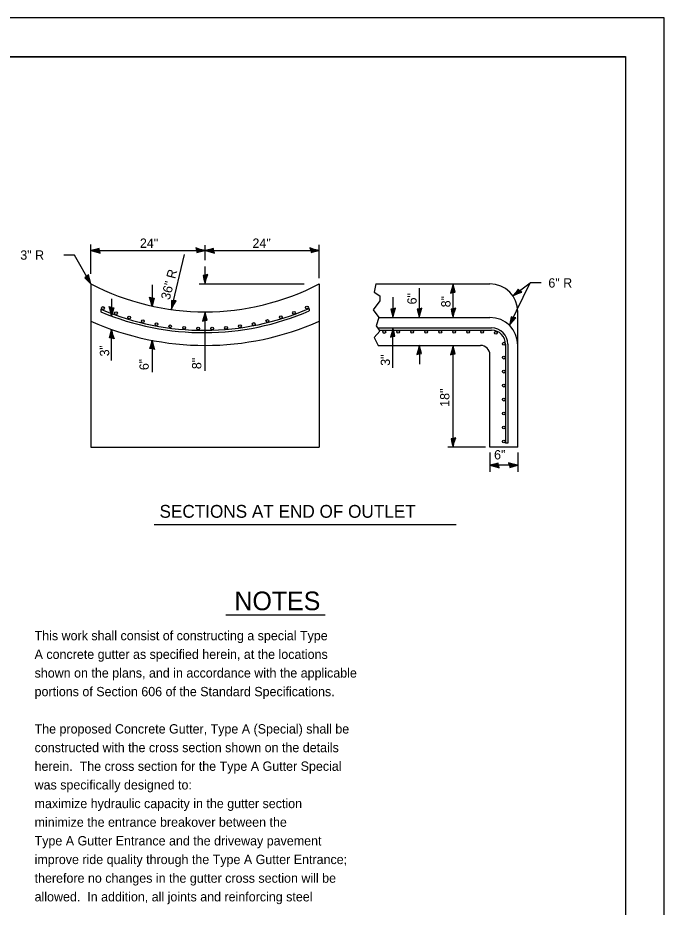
# Model space of a CAD drawing. Extents: x 1589224 to 1591264, y 1592405 to 1592845.
# Drawn here: x 1591097.8 to 1591264.2, y 1592615.8 to 1592844.7 of the extents above; entities that cross this region are included whole.
import ezdxf

# ---------------------------------------------------------------- set-up
doc = ezdxf.new("R2010")
doc.units = 0
for name, color, linetype in [('Level 20', 7, 'Continuous'), ('Level 22', 7, 'Continuous'), ('Level 25', 7, 'Continuous'), ('Level 29', 7, 'Continuous'), ('Level 50', 7, 'Continuous'), ('Sheets_50 Reference Boundary', 7, 'Continuous'), ('Sheets_General Details', 7, 'Continuous'), ('Sheets_Printer Plotting Border', 7, 'Continuous')]:
    doc.layers.add(name, color=color, linetype=linetype)

# ---------------------------------------------------------------- blocks, each defined once
blk = doc.blocks.new('CTH')
at = {"layer": 'Level 22'}
blk.add_lwpolyline([(-1.836, 0.047), (-1.774, -0.444), (-0.999, -0.231), (0, 0), (-1.066, 0.262), (-2, 0.556), (-1.836, 0.047), (-1.754, -0.277), (-0.672, 0.002), (-1.855, 0.375), (-1.68, -0.044), (-1.182, 0.014), (-1.661, 0.145)], dxfattribs=at)

msp = doc.modelspace()

# ---------------------------------------------------------------- linework, layer by layer
at = {"layer": 'Level 20'}
for p, q in [((1591116.61, 1592776.2), (1591116.61, 1592734.2)), ((1591175.41, 1592776.2), (1591175.41, 1592734.2)), ((1591189.94, 1592776.2), (1591219.33, 1592776.2)), ((1591119.16, 1592769.65), (1591119.16, 1592769)), ((1591172.83, 1592769.89), (1591172.83, 1592769.23)), ((1591226.53, 1592734.2), (1591226.53, 1592769)), ((1591190.72, 1592767.55), (1591219.33, 1592767.55)), ((1591190.44, 1592764.86), (1591219.76, 1592764.86)), ((1591190.82, 1592764.26), (1591219.76, 1592764.26)), ((1591190.59, 1592760.35), (1591216.93, 1592760.35)), ((1591223.36, 1592760.66), (1591223.36, 1592735.16)), ((1591223.96, 1592760.66), (1591223.96, 1592735.16)), ((1591219.33, 1592734.2), (1591219.33, 1592757.95)), ((1591116.61, 1592734.2), (1591175.41, 1592734.2)), ((1591226.53, 1592734.2), (1591219.33, 1592734.2)), ((1591223.96, 1592735.16), (1591223.36, 1592735.16))]:
    msp.add_line(p, q, dxfattribs=at)
msp.add_lwpolyline([(1591189.94, 1592776.2), (1591189.55, 1592774.08), (1591190.99, 1592773.16), (1591190.99, 1592771.85), (1591189.28, 1592769.49), (1591190.72, 1592767.55), (1591190.07, 1592765.43), (1591190.99, 1592763.99), (1591189.55, 1592762.42), (1591190.59, 1592760.35)], dxfattribs=at)
for centre in [(1591119.72, 1592769.97), (1591123.07, 1592768.68), (1591168.9, 1592768.75), (1591172.24, 1592770.11), (1591126.49, 1592767.55), (1591129.97, 1592766.61), (1591133.49, 1592765.85), (1591158.53, 1592765.86), (1591162.04, 1592766.64), (1591165.5, 1592767.59), (1591137.04, 1592765.27), (1591140.62, 1592764.9), (1591144.21, 1592764.71), (1591147.81, 1592764.71), (1591151.41, 1592764.9), (1591154.99, 1592765.28), (1591192.15, 1592763.82), (1591195.73, 1592763.83), (1591199.33, 1592763.84), (1591202.93, 1592763.87), (1591206.56, 1592763.84), (1591210.13, 1592763.84), (1591213.73, 1592763.87), (1591217.33, 1592763.86), (1591220.87, 1592763.6), (1591222.9, 1592760.8), (1591222.93, 1592757.21), (1591222.93, 1592753.61), (1591222.93, 1592750.01), (1591222.93, 1592746.41), (1591222.93, 1592742.81), (1591222.93, 1592739.21), (1591222.93, 1592735.61)]:
    msp.add_circle(centre, 0.36, dxfattribs=at)
for centre, radius, start, end in [((1591146.01, 1592832.63), 63.63, 242.4784, 297.5216), ((1591219.33, 1592769), 7.2, 0, 90), ((1591145.73, 1592832.2), 67.95, 246.9903, 293.5119), ((1591145.73, 1592832.2), 68.55, 247.2031, 293.2939), ((1591146.01, 1592832.63), 72.27, 245.9973, 294.0027), ((1591219.33, 1592760.35), 7.2, 0, 90), ((1591219.76, 1592760.66), 4.2, 0, 90), ((1591219.76, 1592760.66), 3.6, 0, 90), ((1591216.93, 1592757.95), 2.4, 0, 90)]:
    msp.add_arc(centre, radius, start, end, dxfattribs=at)
at = {"layer": 'Level 22'}
for p, q in [((1591116.61, 1592778.78), (1591116.61, 1592786.29)), ((1591116.61, 1592784.76), (1591146.01, 1592784.76)), ((1591146.01, 1592782.29), (1591146.01, 1592786.13)), ((1591146.01, 1592784.76), (1591175.41, 1592784.76)), ((1591175.41, 1592777.66), (1591175.41, 1592786.21)), ((1591112.43, 1592783.55), (1591109.67, 1592783.55)), ((1591116.61, 1592776.2), (1591112.43, 1592783.55)), ((1591137.39, 1592769.69), (1591140.75, 1592783.72)), ((1591146.01, 1592776.2), (1591146.01, 1592780.66)), ((1591132.37, 1592775.96), (1591132.37, 1592770.48)), ((1591144.5, 1592776.2), (1591171.53, 1592776.2)), ((1591201.17, 1592767.55), (1591201.17, 1592775.08)), ((1591209.85, 1592767.55), (1591209.85, 1592776.2)), ((1591224.38, 1592765.57), (1591229.67, 1592776.47)), ((1591225.26, 1592773.16), (1591229.67, 1592776.47)), ((1591232.54, 1592776.47), (1591229.67, 1592776.47)), ((1591194.34, 1592772.79), (1591194.34, 1592767.55)), ((1591121.92, 1592772.32), (1591121.92, 1592768.04)), ((1591146.01, 1592753.8), (1591146.01, 1592769)), ((1591121.92, 1592756.44), (1591121.92, 1592764.44)), ((1591194.34, 1592754.58), (1591194.34, 1592764.86)), ((1591132.37, 1592761.65), (1591132.37, 1592753.43)), ((1591201.17, 1592760.34), (1591201.17, 1592755.56)), ((1591209.85, 1592734.2), (1591209.85, 1592760.35)), ((1591218.24, 1592734.2), (1591208.5, 1592734.2)), ((1591219.33, 1592732.81), (1591219.33, 1592727.8)), ((1591226.53, 1592732.81), (1591226.53, 1592727.8)), ((1591226.53, 1592729.51), (1591219.33, 1592729.51))]:
    msp.add_line(p, q, dxfattribs=at)
for points in [[(1591118.81, 1592784.71), (1591118.74, 1592785.3), (1591117.81, 1592785.04), (1591116.61, 1592784.76), (1591117.89, 1592784.45), (1591119.01, 1592784.1), (1591118.81, 1592784.71), (1591118.72, 1592785.1), (1591117.42, 1592784.76), (1591118.84, 1592784.31), (1591118.63, 1592784.82), (1591118.03, 1592784.75), (1591118.6, 1592784.59)], [(1591143.81, 1592784.82), (1591143.88, 1592784.23), (1591144.81, 1592784.49), (1591146.01, 1592784.76), (1591144.73, 1592785.08), (1591143.61, 1592785.43), (1591143.81, 1592784.82), (1591143.91, 1592784.43), (1591145.21, 1592784.77), (1591143.79, 1592785.21), (1591144, 1592784.71), (1591144.59, 1592784.78), (1591144.02, 1592784.94)], [(1591148.21, 1592784.71), (1591148.14, 1592785.3), (1591147.21, 1592785.04), (1591146.01, 1592784.76), (1591147.29, 1592784.45), (1591148.41, 1592784.1), (1591148.21, 1592784.71), (1591148.12, 1592785.1), (1591146.82, 1592784.76), (1591148.24, 1592784.31), (1591148.03, 1592784.82), (1591147.43, 1592784.75), (1591148, 1592784.59)], [(1591173.21, 1592784.82), (1591173.28, 1592784.23), (1591174.21, 1592784.49), (1591175.41, 1592784.76), (1591174.13, 1592785.08), (1591173.01, 1592785.43), (1591173.21, 1592784.82), (1591173.31, 1592784.43), (1591174.61, 1592784.77), (1591173.19, 1592785.21), (1591173.4, 1592784.71), (1591173.99, 1592784.78), (1591173.42, 1592784.94)], [(1591146.07, 1592778.4), (1591145.48, 1592778.33), (1591145.73, 1592777.4), (1591146.01, 1592776.2), (1591146.33, 1592777.48), (1591146.68, 1592778.6), (1591146.07, 1592778.4), (1591145.68, 1592778.31), (1591146.01, 1592777.01), (1591146.46, 1592778.43), (1591145.96, 1592778.22), (1591146.03, 1592777.62), (1591146.19, 1592778.19)], [(1591209.79, 1592774), (1591210.38, 1592774.07), (1591210.13, 1592775), (1591209.85, 1592776.2), (1591209.53, 1592774.92), (1591209.18, 1592773.8), (1591209.79, 1592774), (1591210.18, 1592774.1), (1591209.85, 1592775.39), (1591209.4, 1592773.97), (1591209.9, 1592774.18), (1591209.83, 1592774.78), (1591209.67, 1592774.21)], [(1591132.31, 1592772.6), (1591132.9, 1592772.53), (1591132.64, 1592771.6), (1591132.37, 1592770.4), (1591132.05, 1592771.68), (1591131.7, 1592772.8), (1591132.31, 1592772.6), (1591132.7, 1592772.5), (1591132.37, 1592771.2), (1591131.92, 1592772.62), (1591132.42, 1592772.41), (1591132.35, 1592771.81), (1591132.19, 1592772.39)], [(1591137.96, 1592771.82), (1591137.37, 1592771.89), (1591137.4, 1592770.92), (1591137.39, 1592769.69), (1591137.99, 1592770.86), (1591138.6, 1592771.87), (1591137.96, 1592771.82), (1591137.56, 1592771.82), (1591137.58, 1592770.48), (1591138.34, 1592771.75), (1591137.81, 1592771.67), (1591137.74, 1592771.07), (1591138.02, 1592771.59)], [(1591121.89, 1592770.13), (1591122.48, 1592770.06), (1591122.23, 1592769.13), (1591121.95, 1592767.93), (1591121.63, 1592769.21), (1591121.28, 1592770.33), (1591121.89, 1592770.13), (1591122.28, 1592770.04), (1591121.95, 1592768.74), (1591121.5, 1592770.16), (1591122, 1592769.95), (1591121.93, 1592769.35), (1591121.78, 1592769.92)], [(1591145.96, 1592766.8), (1591146.54, 1592766.87), (1591146.29, 1592767.8), (1591146.01, 1592769), (1591145.7, 1592767.72), (1591145.34, 1592766.6), (1591145.96, 1592766.8), (1591146.34, 1592766.9), (1591146.01, 1592768.19), (1591145.56, 1592766.77), (1591146.06, 1592766.98), (1591145.99, 1592767.58), (1591145.84, 1592767.01)], [(1591194.39, 1592769.75), (1591193.8, 1592769.68), (1591194.06, 1592768.75), (1591194.34, 1592767.55), (1591194.65, 1592768.83), (1591195, 1592769.95), (1591194.39, 1592769.75), (1591194, 1592769.66), (1591194.34, 1592768.36), (1591194.79, 1592769.78), (1591194.28, 1592769.57), (1591194.35, 1592768.97), (1591194.51, 1592769.54)], [(1591201.22, 1592769.72), (1591200.63, 1592769.65), (1591200.88, 1592768.72), (1591201.16, 1592767.52), (1591201.47, 1592768.8), (1591201.83, 1592769.92), (1591201.22, 1592769.72), (1591200.83, 1592769.62), (1591201.16, 1592768.33), (1591201.61, 1592769.74), (1591201.11, 1592769.53), (1591201.18, 1592768.94), (1591201.33, 1592769.51)], [(1591209.9, 1592769.75), (1591209.32, 1592769.68), (1591209.57, 1592768.75), (1591209.85, 1592767.55), (1591210.16, 1592768.83), (1591210.52, 1592769.95), (1591209.9, 1592769.75), (1591209.52, 1592769.66), (1591209.85, 1592768.36), (1591210.3, 1592769.78), (1591209.8, 1592769.57), (1591209.86, 1592768.97), (1591210.02, 1592769.54)], [(1591121.96, 1592762.28), (1591121.37, 1592762.35), (1591121.62, 1592763.28), (1591121.9, 1592764.48), (1591122.21, 1592763.2), (1591122.57, 1592762.08), (1591121.96, 1592762.28), (1591121.57, 1592762.38), (1591121.9, 1592763.67), (1591122.35, 1592762.25), (1591121.85, 1592762.46), (1591121.92, 1592763.06), (1591122.07, 1592762.49)], [(1591194.32, 1592762.7), (1591194.9, 1592762.77), (1591194.65, 1592763.7), (1591194.37, 1592764.9), (1591194.06, 1592763.62), (1591193.7, 1592762.5), (1591194.32, 1592762.7), (1591194.7, 1592762.8), (1591194.37, 1592764.1), (1591193.92, 1592762.68), (1591194.42, 1592762.89), (1591194.35, 1592763.48), (1591194.2, 1592762.91)], [(1591132.42, 1592759.53), (1591131.83, 1592759.6), (1591132.09, 1592760.53), (1591132.37, 1592761.73), (1591132.68, 1592760.45), (1591133.03, 1592759.33), (1591132.42, 1592759.53), (1591132.04, 1592759.63), (1591132.37, 1592760.92), (1591132.82, 1592759.5), (1591132.31, 1592759.71), (1591132.38, 1592760.31), (1591132.54, 1592759.74)], [(1591201.1, 1592758.23), (1591201.69, 1592758.31), (1591201.44, 1592759.24), (1591201.16, 1592760.43), (1591200.84, 1592759.15), (1591200.49, 1592758.03), (1591201.1, 1592758.23), (1591201.49, 1592758.33), (1591201.16, 1592759.63), (1591200.71, 1592758.21), (1591201.21, 1592758.42), (1591201.14, 1592759.02), (1591200.98, 1592758.44)], [(1591209.79, 1592758.15), (1591210.38, 1592758.22), (1591210.13, 1592759.15), (1591209.85, 1592760.35), (1591209.53, 1592759.07), (1591209.18, 1592757.95), (1591209.79, 1592758.15), (1591210.18, 1592758.25), (1591209.85, 1592759.54), (1591209.4, 1592758.13), (1591209.9, 1592758.34), (1591209.83, 1592758.93), (1591209.67, 1592758.36)], [(1591209.9, 1592736.4), (1591209.32, 1592736.33), (1591209.57, 1592735.4), (1591209.85, 1592734.2), (1591210.16, 1592735.48), (1591210.52, 1592736.6), (1591209.9, 1592736.4), (1591209.52, 1592736.31), (1591209.85, 1592735.01), (1591210.3, 1592736.43), (1591209.8, 1592736.22), (1591209.86, 1592735.62), (1591210.02, 1592736.19)], [(1591221.55, 1592729.45), (1591221.47, 1592730.04), (1591220.54, 1592729.79), (1591219.35, 1592729.51), (1591220.63, 1592729.2), (1591221.75, 1592728.84), (1591221.55, 1592729.45), (1591221.45, 1592729.84), (1591220.15, 1592729.51), (1591221.57, 1592729.06), (1591221.36, 1592729.56), (1591220.76, 1592729.49), (1591221.34, 1592729.34)], [(1591224.35, 1592729.57), (1591224.43, 1592728.98), (1591225.36, 1592729.23), (1591226.56, 1592729.51), (1591225.28, 1592729.82), (1591224.16, 1592730.18), (1591224.35, 1592729.57), (1591224.45, 1592729.18), (1591225.75, 1592729.51), (1591224.33, 1592729.96), (1591224.54, 1592729.46), (1591225.14, 1592729.53), (1591224.56, 1592729.68)]]:
    msp.add_lwpolyline(points, dxfattribs=at)
at = {"layer": 'Level 29'}
for p, q in [((1591132.93, 1592714.28), (1591210.64, 1592714.28)), ((1591151.34, 1592690.99), (1591176.93, 1592690.99))]:
    msp.add_line(p, q, dxfattribs=at)
at = {"layer": 'Sheets_50 Reference Boundary'}
msp.add_lwpolyline([(1590624.21, 1592834.67), (1591254.21, 1592834.67), (1591254.21, 1592434.68), (1590624.21, 1592434.68)], close=True, dxfattribs=at)
at = {"layer": 'Sheets_General Details'}
for p, q in [((1591264.21, 1592844.68), (1590584.21, 1592844.68)), ((1591264.21, 1592404.68), (1591264.21, 1592844.68))]:
    msp.add_line(p, q, dxfattribs=at)
msp.add_lwpolyline([(1590624.21, 1592834.68), (1591254.21, 1592834.68), (1591254.21, 1592414.68), (1590624.21, 1592414.68)], close=True, dxfattribs=at)
at = {"layer": 'Sheets_Printer Plotting Border'}
msp.add_lwpolyline([(1590584.21, 1592404.68), (1591264.21, 1592404.68), (1591264.21, 1592844.68), (1590584.21, 1592844.68)], close=True, dxfattribs=at)

# ---------------------------------------------------------------- block references
at = {"layer": 'Level 22'}
for p, xscale, yscale, rotation in [((1591116.61, 1592776.2), 1.2000000000000002, 1.1999999999999997, -60.36100711280228), ((1591225.27, 1592773.16), 1.2, 1.2, -142.98794806099554), ((1591224.38, 1592765.57), 1.2, 1.2, -115.85691718788289)]:
    msp.add_blockref('CTH', p, dxfattribs=dict(at, xscale=xscale, yscale=yscale, rotation=rotation))

# ---------------------------------------------------------------- texts
at = {"layer": 'Level 25'}
for s, p in [('24"', (1591129.23, 1592785.47)), ('24"', (1591158.21, 1592785.47)), ('6" R', (1591234.38, 1592775.24)), ('6"', (1591220.4, 1592731.02))]:
    msp.add_text(s, height=2.4, dxfattribs=at).set_placement(p)
for s, rotation, p in [('36" R', 75.3333, (1591136.89, 1592771.93)), ('6"', 90, (1591200.47, 1592770.91)), ('8"', 90, (1591209.19, 1592770.16)), ('3"', 93.116, (1591121.37, 1592757.59)), ('8"', 90, (1591145.05, 1592754.25)), ('3"', 90, (1591193.62, 1592755.12)), ('6"', 93.116, (1591131.57, 1592754.06)), ('18"', 90, (1591208.91, 1592744.55))]:
    msp.add_text(s, height=2.4, rotation=rotation, dxfattribs=at).set_placement(p)
at = {"layer": 'Level 29'}
for s, height, p in [('3" R', 2.4, (1591098.44, 1592782.41)), ('SECTIONS AT END OF OUTLET', 3.3, (1591134.28, 1592716)), ('NOTES', 4.8, (1591153.57, 1592692.21))]:
    msp.add_text(s, height=height, dxfattribs=at).set_placement(p)
at = {"layer": 'Level 50'}
for s, p in [('This work shall consist of constructing a special Type', (1591102.12, 1592684.47)), ('A concrete gutter as specified herein, at the locations', (1591102.12, 1592679.67)), ('shown on the plans, and in accordance with the applicable', (1591102.12, 1592674.87)), ('portions of Section 606 of the Standard Specifications.', (1591102.12, 1592670.07)), ('The proposed Concrete Gutter, Type A (Special) shall be', (1591102.12, 1592660.47)), ('constructed with the cross section shown on the details', (1591102.12, 1592655.67)), ('herein.  The cross section for the Type A Gutter Special', (1591102.12, 1592650.87)), ('was specifically designed to:', (1591102.12, 1592646.07)), ('maximize hydraulic capacity in the gutter section', (1591102.12, 1592641.27)), ('minimize the entrance breakover between the', (1591102.12, 1592636.47)), ('Type A Gutter Entrance and the driveway pavement', (1591102.12, 1592631.67)), ('improve ride quality through the Type A Gutter Entrance;', (1591102.12, 1592626.87)), ('therefore no changes in the gutter cross section will be ', (1591102.12, 1592622.07)), ('allowed.  In addition, all joints and reinforcing steel', (1591102.12, 1592617.27))]:
    msp.add_text(s, height=2.4, dxfattribs=at).set_placement(p)

doc.saveas('drawing.dxf')
